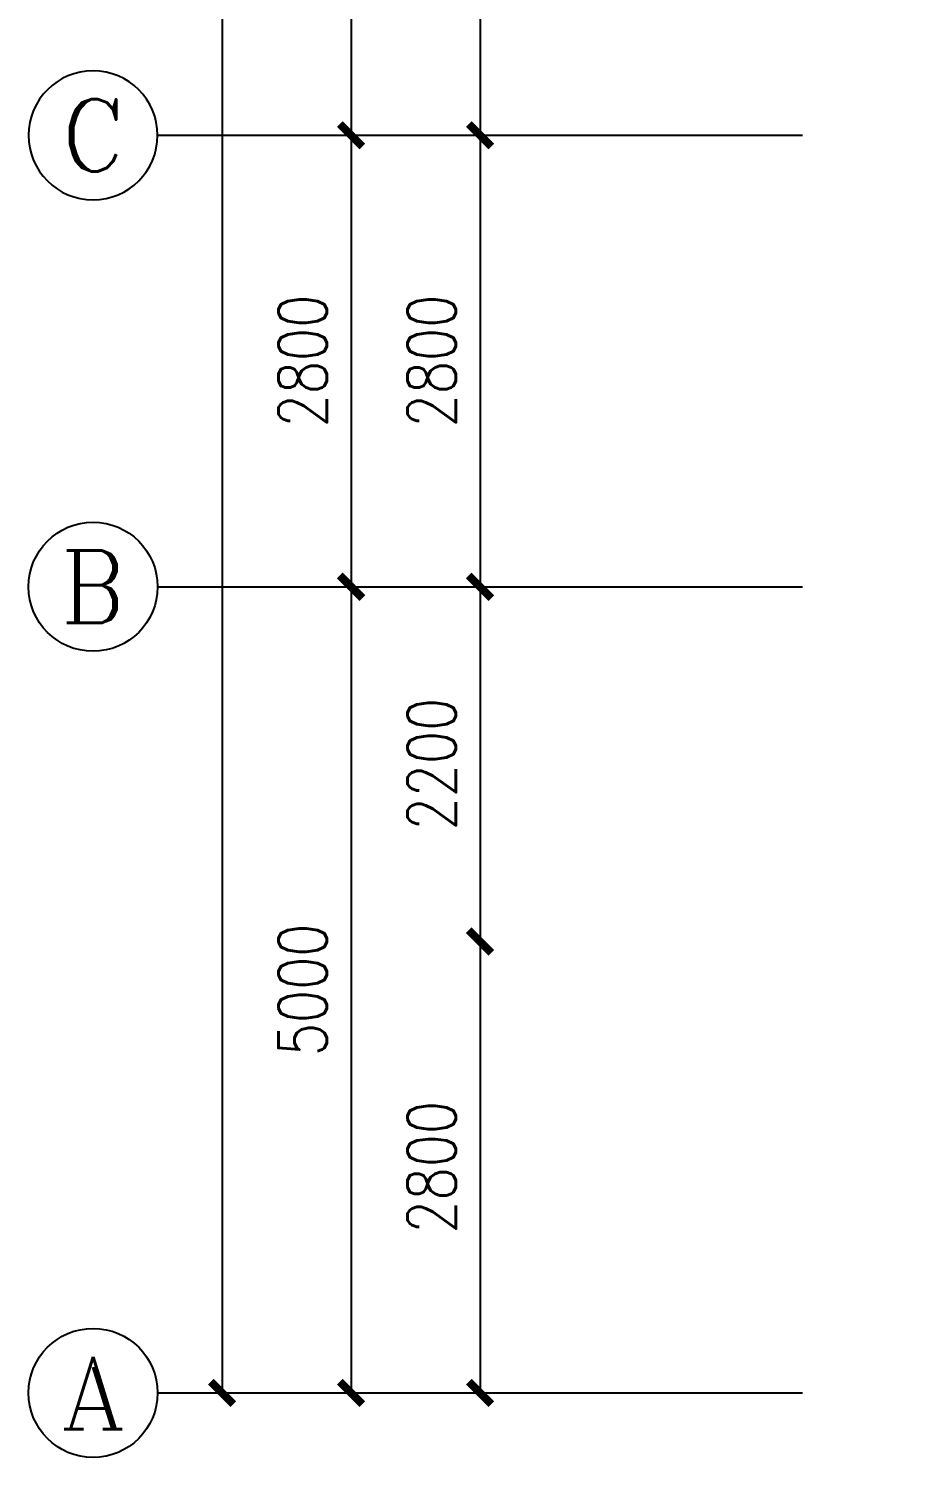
# Model space of a CAD drawing. Header units: millimetres. Extents: x 1431 to 43623, y 824 to 33132.
# Drawn here: x 1431 to 6832, y 5701 to 14563 of the extents above; entities that cross this region are included whole.
import ezdxf
from ezdxf.enums import TextEntityAlignment as Align

# ---------------------------------------------------------------- set-up
doc = ezdxf.new("R2010")
doc.units = ezdxf.units.MM
doc.layers.add('AXIS', color=3, linetype='Continuous')
doc.layers.add('AXIS_TEXT', color=7, linetype='Continuous')
doc.styles.add('COMPLEX', font='COMPLEX')
doc.styles.add('DIM_FONT', font='SIMPLEX.shx', dxfattribs={"width": 0.8})
doc.dimstyles.new('AXIS', dxfattribs={"dimtxt": 300, "dimasz": 1, "dimexe": 250, "dimexo": 300, "dimgap": 150, "dimtad": 1, "dimdec": 0, "dimdsep": 46, "dimtxsty": 'DIM_FONT', "dimblk": '_DIMX', "dimblk1": 'ARCHTICK', "dimblk2": 'ARCHTICK', "dimcen": 0.1, "dimse1": 1, "dimse2": 1, "dimclrt": 7, "dimadec": 0, "dimazin": 0, "dimtfac": 1, "dimtdec": 0, "dimtix": 1, "dimtmove": 2, "dimatfit": 3, "dimldrblk": '_DIMX', "dimfxl": 1, "dimtolj": 1, "dimtzin": 0, "dimarcsym": 0})

# ---------------------------------------------------------------- blocks, each defined once
blk = doc.blocks.new('_DIMX')
at = {"const_width": 50}
blk.add_lwpolyline([(-70, -70), (70, 70)], dxfattribs=at)
blk = doc.blocks.new('*D121')
at = {"layer": 'AXIS', "color": 0, "lineweight": -2, "transparency": 16777216}
blk.add_line((4231.2, 18900.4), (4231.2, 13902.4), dxfattribs=at)
at = {"layer": 'DEFPOINTS', "color": 0, "transparency": 16777216}
for p in [(6832.1, 18901.4), (4231.2, 13901.4), (6832.1, 13901.4)]:
    blk.add_point(p, dxfattribs=at)
at = {"layer": 'AXIS', "color": 0, "lineweight": -2, "transparency": 16777216}
for p, rotation in [((4231.2, 18901.4), 90), ((4231.2, 13901.4), 270)]:
    blk.add_blockref('_DIMX', p, dxfattribs=dict(at, rotation=rotation))
at = {"layer": 'AXIS', "color": 7, "transparency": 16777216, "insert": (3931.2, 16401.4), "char_height": 300, "attachment_point": 5, "rotation": 90, "style": 'DIM_FONT'}
blk.add_mtext('\\A1;5000', dxfattribs=at)
blk = doc.blocks.new('_ARCHTICK')
at = {"color": 0, "linetype": 'ByBlock', "const_width": 0.15}
blk.add_lwpolyline([(-0.5, -0.5), (0.5, 0.5)], dxfattribs=at)
blk = doc.blocks.new('*D122')
at = {"layer": 'AXIS', "color": 0, "lineweight": -2, "transparency": 16777216}
blk.add_line((2631.2, 26400.4), (2631.2, 6102.4), dxfattribs=at)
at = {"layer": 'DEFPOINTS', "color": 0, "transparency": 16777216}
for p in [(6231.2, 26401.4), (2631.2, 6101.4), (6231.2, 6101.4)]:
    blk.add_point(p, dxfattribs=at)
at = {"layer": 'AXIS', "color": 0, "lineweight": -2, "transparency": 16777216}
for p, rotation in [((2631.2, 26401.4), 90), ((2631.2, 6101.4), 270)]:
    blk.add_blockref('_DIMX', p, dxfattribs=dict(at, rotation=rotation))
at = {"layer": 'AXIS', "color": 7, "transparency": 16777216, "insert": (2331.2, 16251.4), "char_height": 300, "attachment_point": 5, "rotation": 90, "style": 'DIM_FONT'}
blk.add_mtext('\\A1;20300', dxfattribs=at)
blk = doc.blocks.new('*D123')
at = {"layer": 'AXIS', "color": 0, "lineweight": -2, "transparency": 16777216}
blk.add_line((3431.2, 18900.4), (3431.2, 13902.4), dxfattribs=at)
at = {"layer": 'DEFPOINTS', "color": 0, "transparency": 16777216}
for p in [(6231.2, 18901.4), (3431.2, 13901.4), (6231.2, 13901.4)]:
    blk.add_point(p, dxfattribs=at)
at = {"layer": 'AXIS', "color": 0, "lineweight": -2, "transparency": 16777216}
for p, rotation in [((3431.2, 18901.4), 90), ((3431.2, 13901.4), 270)]:
    blk.add_blockref('_DIMX', p, dxfattribs=dict(at, rotation=rotation))
at = {"layer": 'AXIS', "color": 7, "transparency": 16777216, "insert": (3131.2, 16401.4), "char_height": 300, "attachment_point": 5, "rotation": 90, "style": 'DIM_FONT'}
blk.add_mtext('\\A1;5000', dxfattribs=at)
blk = doc.blocks.new('*D126')
at = {"layer": 'AXIS', "color": 0, "lineweight": -2, "transparency": 16777216}
blk.add_line((3431.2, 11100.4), (3431.2, 6102.4), dxfattribs=at)
at = {"layer": 'DEFPOINTS', "color": 0, "transparency": 16777216}
for p in [(6231.2, 11101.4), (3431.2, 6101.4), (6231.2, 6101.4)]:
    blk.add_point(p, dxfattribs=at)
at = {"layer": 'AXIS', "color": 0, "lineweight": -2, "transparency": 16777216}
for p, rotation in [((3431.2, 11101.4), 90), ((3431.2, 6101.4), 270)]:
    blk.add_blockref('_DIMX', p, dxfattribs=dict(at, rotation=rotation))
at = {"layer": 'AXIS', "color": 7, "transparency": 16777216, "insert": (3131.2, 8601.4), "char_height": 300, "attachment_point": 5, "rotation": 90, "style": 'DIM_FONT'}
blk.add_mtext('\\A1;5000', dxfattribs=at)
blk = doc.blocks.new('*D127')
at = {"layer": 'AXIS', "color": 0, "lineweight": -2, "transparency": 16777216}
blk.add_line((4231.2, 11100.4), (4231.2, 8902.4), dxfattribs=at)
at = {"layer": 'DEFPOINTS', "color": 0, "transparency": 16777216}
for p in [(6832.1, 11101.4), (4231.2, 8901.4), (6832.1, 8901.4)]:
    blk.add_point(p, dxfattribs=at)
at = {"layer": 'AXIS', "color": 0, "lineweight": -2, "transparency": 16777216}
for p, rotation in [((4231.2, 11101.4), 90), ((4231.2, 8901.4), 270)]:
    blk.add_blockref('_DIMX', p, dxfattribs=dict(at, rotation=rotation))
at = {"layer": 'AXIS', "color": 7, "transparency": 16777216, "insert": (3931.2, 10001.4), "char_height": 300, "attachment_point": 5, "rotation": 90, "style": 'DIM_FONT'}
blk.add_mtext('\\A1;2200', dxfattribs=at)
blk = doc.blocks.new('*D128')
at = {"layer": 'AXIS', "color": 0, "lineweight": -2, "transparency": 16777216}
blk.add_line((4231.2, 8900.4), (4231.2, 6102.4), dxfattribs=at)
at = {"layer": 'DEFPOINTS', "color": 0, "transparency": 16777216}
for p in [(6832.1, 8901.4), (4231.2, 6101.4), (6832.1, 6101.4)]:
    blk.add_point(p, dxfattribs=at)
at = {"layer": 'AXIS', "color": 0, "lineweight": -2, "transparency": 16777216}
for p, rotation in [((4231.2, 8901.4), 90), ((4231.2, 6101.4), 270)]:
    blk.add_blockref('_DIMX', p, dxfattribs=dict(at, rotation=rotation))
at = {"layer": 'AXIS', "color": 7, "transparency": 16777216, "insert": (3931.2, 7501.4), "char_height": 300, "attachment_point": 5, "rotation": 90, "style": 'DIM_FONT'}
blk.add_mtext('\\A1;2800', dxfattribs=at)
blk = doc.blocks.new('*D110')
at = {"layer": 'AXIS', "color": 0, "lineweight": -2, "transparency": 16777216}
blk.add_line((4231.2, 13900.4), (4231.2, 11102.4), dxfattribs=at)
at = {"layer": 'DEFPOINTS', "color": 0, "transparency": 16777216}
for p in [(6832.1, 13901.4), (4231.2, 11101.4), (6832.1, 11101.4)]:
    blk.add_point(p, dxfattribs=at)
at = {"layer": 'AXIS', "color": 0, "lineweight": -2, "transparency": 16777216}
for p, rotation in [((4231.2, 13901.4), 90), ((4231.2, 11101.4), 270)]:
    blk.add_blockref('_DIMX', p, dxfattribs=dict(at, rotation=rotation))
at = {"layer": 'AXIS', "color": 7, "transparency": 16777216, "insert": (3931.2, 12501.4), "char_height": 300, "attachment_point": 5, "rotation": 90, "style": 'DIM_FONT'}
blk.add_mtext('\\A1;2800', dxfattribs=at)
blk = doc.blocks.new('_AXISO')
blk.add_circle((0, 0), 0.5)
at = {"layer": 'AXIS_TEXT', "style": 'COMPLEX', "width": 1.041667}
blk.add_attdef('A', text='', height=0.56, dxfattribs=at).set_placement((-0.25, -0.28), (0.25, -0.28), align=Align.FIT)
blk = doc.blocks.new('*D111')
at = {"layer": 'AXIS', "color": 0, "lineweight": -2, "transparency": 16777216}
blk.add_line((3431.2, 13900.4), (3431.2, 11102.4), dxfattribs=at)
at = {"layer": 'DEFPOINTS', "color": 0, "transparency": 16777216}
for p in [(6032.1, 13901.4), (3431.2, 11101.4), (6032.1, 11101.4)]:
    blk.add_point(p, dxfattribs=at)
at = {"layer": 'AXIS', "color": 0, "lineweight": -2, "transparency": 16777216}
for p, rotation in [((3431.2, 13901.4), 90), ((3431.2, 11101.4), 270)]:
    blk.add_blockref('_DIMX', p, dxfattribs=dict(at, rotation=rotation))
at = {"layer": 'AXIS', "color": 7, "transparency": 16777216, "insert": (3131.2, 12501.4), "char_height": 300, "attachment_point": 5, "rotation": 90, "style": 'DIM_FONT'}
blk.add_mtext('\\A1;2800', dxfattribs=at)

msp = doc.modelspace()

# ---------------------------------------------------------------- linework, layer by layer
at = {"layer": 'AXIS'}
for p, q in [((2231.2, 13901.4), (6231.2, 13901.4)), ((2231.2, 11101.4), (6231.2, 11101.4)), ((2231.2, 6101.4), (6231.2, 6101.4))]:
    msp.add_line(p, q, dxfattribs=at)
for centre in [(1831.2, 11101.4), (1831.2, 6101.4)]:
    msp.add_circle(centre, 400, dxfattribs=at)

# ---------------------------------------------------------------- block references
ref = msp.add_blockref('_AXISO', (1831.2, 13901.4), dxfattribs=dict(at, xscale=-800, yscale=800, zscale=800))
ref.add_attrib('A', 'C', dxfattribs={"layer": 'AXIS_TEXT', "height": 448, "style": 'COMPLEX', "width": 1.25}).set_placement((1631.2, 13677.4), (2031.2, 13677.4), align=Align.FIT)

# ---------------------------------------------------------------- texts
at = {"layer": 'AXIS', "style": 'COMPLEX'}
for tag, width, p, p2 in [('B', 1.102941, (1631.2, 10877.4), (2031.2, 10877.4)), ('A', 1.041667, (1631.2, 5877.4), (2031.2, 5877.4))]:
    msp.add_attdef(tag, text='', height=448, dxfattribs=dict(at, width=width)).set_placement(p, p2, align=Align.FIT)

# ---------------------------------------------------------------- dimensions: what is measured, and where the dimension line sits
at = {"layer": 'AXIS'}
dim = msp.add_aligned_dim(p1=(6231.2, 26401.4), p2=(6231.2, 6101.4), distance=-3600, dimstyle='AXIS', dxfattribs=at)
dim.commit()
dim.dimension.update_dxf_attribs({"geometry": '*D122', "text_midpoint": (2331.2, 16251.4)})
for base, p1, p2, picture, middle in [((3431.2, 13901.4), (6231.2, 18901.4), (6231.2, 13901.4), '*D123', (3131.2, 16401.4)), ((4231.2, 13901.4), (6832.1, 18901.4), (6832.1, 13901.4), '*D121', (3931.2, 16401.4)), ((3431.2, 11101.4), (6032.1, 13901.4), (6032.1, 11101.4), '*D111', (3131.2, 12501.4)), ((4231.2, 11101.4), (6832.1, 13901.4), (6832.1, 11101.4), '*D110', (3931.2, 12501.4)), ((3431.2, 6101.4), (6231.2, 11101.4), (6231.2, 6101.4), '*D126', (3131.2, 8601.4)), ((4231.2, 8901.4), (6832.1, 11101.4), (6832.1, 8901.4), '*D127', (3931.2, 10001.4)), ((4231.2, 6101.4), (6832.1, 8901.4), (6832.1, 6101.4), '*D128', (3931.2, 7501.4))]:
    dim = msp.add_linear_dim(base=base, p1=p1, p2=p2, angle=270, dimstyle='AXIS', dxfattribs=at)
    dim.commit()
    dim.dimension.update_dxf_attribs({"geometry": picture, "text_midpoint": middle})

doc.saveas('drawing.dxf')
